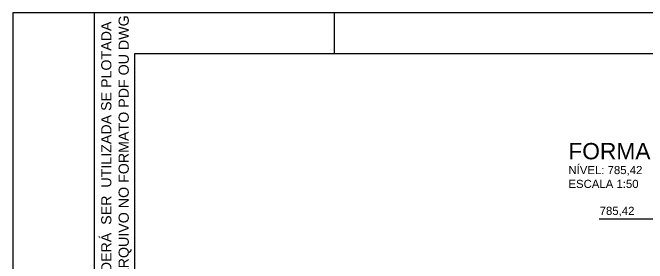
# Model space of a CAD drawing. Extents: x 0 to 119, y 0 to 84.
# Drawn here: x 0 to 15.59, y 77.95 to 84.1 of the extents above; entities that cross this region are included whole.
import ezdxf

# ---------------------------------------------------------------- set-up
doc = ezdxf.new("R2010")
doc.units = 0
doc.header["$MEASUREMENT"] = 0
for name, color, linetype in [('15', 12, 'CONTINUOUS'), ('3', 7, 'CONTINUOUS'), ('40', 7, 'CONTINUOUS'), ('7', 232, 'CONTINUOUS')]:
    doc.layers.add(name, color=color, linetype=linetype)
doc.styles.add('TQS_ARIAL', font='arial.ttf')

msp = doc.modelspace()

# ---------------------------------------------------------------- linework, layer by layer
at = {"layer": '3', "color": 7, "linetype": 'Continuous'}
msp.add_line((16.329087, 79.032274), (14.409087, 79.032274), dxfattribs=at)
at = {"layer": '40', "linetype": 'Continuous'}
for p, q in [((118.9, 84.099998), (0, 84.100001)), ((0, 84.100001), (0, 0)), ((2, 84.100001), (2, 0)), ((2, 84.099999), (2, 83.099999)), ((7.9, 84.099999), (7.9, 83.099999))]:
    msp.add_line(p, q, dxfattribs=at)
at = {"layer": '7', "color": 232, "linetype": 'Continuous'}
for p, q in [((3, 0.999999), (3, 83.100001)), ((3, 83.100001), (117.9, 83.099998))]:
    msp.add_line(p, q, dxfattribs=at)

# ---------------------------------------------------------------- texts
at = {"layer": '15', "color": 12, "linetype": 'Continuous', "style": 'TQS_ARIAL'}
for s, height, p in [('FORMA 1º PAVIMENTO', 0.4, (13.650527, 80.503561)), ('NÍVEL: 785,42', 0.2, (13.652077, 80.140332)), ('ESCALA 1:50', 0.2, (13.652077, 79.800332))]:
    msp.add_text(s, height=height, dxfattribs=at).set_placement(p)
at = {"layer": '3', "color": 7, "linetype": 'Continuous', "style": 'TQS_ARIAL'}
msp.add_text('785,42', height=0.2, dxfattribs=at).set_placement((14.41982, 79.13902))
at = {"layer": '40', "linetype": 'Continuous', "style": 'TQS_ARIAL'}
for s, p in [('ESTA  PLANTA  SOMENTE PODERÁ  SER  UTILIZADA SE PLOTADA ', (2.424295, 72.74511)), ('COLORIDA A PARTIR DE UM ARQUIVO NO FORMATO PDF OU DWG', (2.851792, 72.74511))]:
    msp.add_text(s, height=0.25, rotation=90, dxfattribs=at).set_placement(p)

doc.saveas('drawing.dxf')
